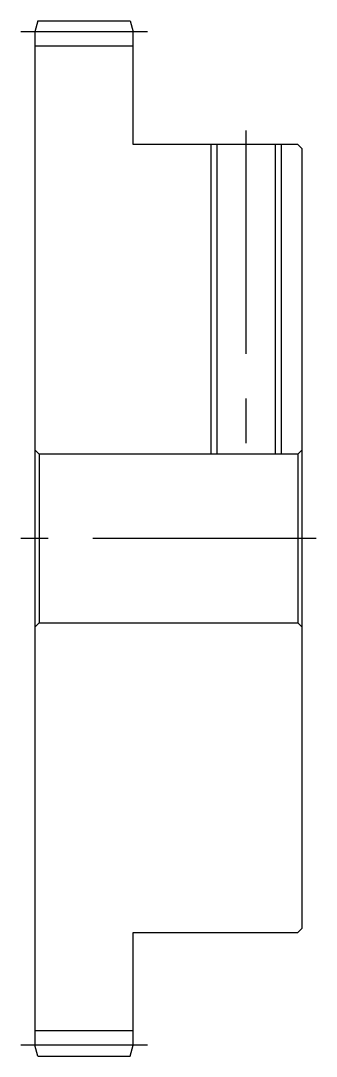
# Model space of a CAD drawing. Extents: x -1 to 114, y -8 to 85.
# Drawn here: x 92.6 to 113.6, y 10 to 83.6 of the extents above; entities that cross this region are included whole.
import ezdxf

# ---------------------------------------------------------------- set-up
doc = ezdxf.new("R2010")
doc.units = 0
doc.header["$LTSCALE"] = 0.5
doc.linetypes.add('CENTER', pattern=[50.8, 31.75, -6.35, 6.35, -6.35])
for name, color, linetype in [('MSM_CENTER', 1, 'CENTER'), ('MSM_CONTINUOUS', 7, 'CONTINUOUS'), ('MSM_NARROW', 5, 'CONTINUOUS')]:
    doc.layers.add(name, color=color, linetype=linetype)

msp = doc.modelspace()

# ---------------------------------------------------------------- linework, layer by layer
at = {"layer": 'MSM_CENTER'}
for p, q in [((101.6, 82.8), (92.6, 82.8)), ((108.6, 75.8), (108.6, 51.8)), ((113.6, 46.8), (92.6, 46.8)), ((101.6, 10.8), (92.6, 10.8))]:
    msp.add_line(p, q, dxfattribs=at)
at = {"layer": 'MSM_CONTINUOUS'}
for p, q in [((93.814, 83.6), (93.6, 82.8)), ((93.814, 83.6), (100.386, 83.6)), ((100.386, 83.6), (100.6, 82.8)), ((93.6, 82.8), (93.6, 10.8)), ((100.6, 74.8), (100.6, 82.8)), ((100.6, 81.8), (93.6, 81.8)), ((112.3, 74.8), (100.6, 74.8)), ((106.533, 74.8), (106.533, 52.8)), ((110.667, 74.8), (110.667, 52.8)), ((112.6, 74.5), (112.3, 74.8)), ((112.6, 19.1), (112.6, 74.5)), ((93.6, 53.1), (93.9, 52.8)), ((112.3, 52.8), (112.6, 53.1)), ((93.9, 52.8), (93.9, 40.8)), ((112.3, 52.8), (93.9, 52.8)), ((112.3, 52.8), (112.3, 40.8)), ((93.9, 40.8), (93.6, 40.5)), ((93.9, 40.8), (112.3, 40.8)), ((112.6, 40.5), (112.3, 40.8)), ((100.6, 10.8), (100.6, 18.8)), ((100.6, 18.8), (112.3, 18.8)), ((112.3, 18.8), (112.6, 19.1)), ((100.6, 11.8), (93.6, 11.8)), ((93.814, 10), (93.6, 10.8)), ((100.386, 10), (100.6, 10.8)), ((93.814, 10), (100.386, 10))]:
    msp.add_line(p, q, dxfattribs=at)
at = {"layer": 'MSM_NARROW'}
for p, q in [((106.1, 74.8), (106.1, 52.8)), ((111.1, 74.8), (111.1, 52.8))]:
    msp.add_line(p, q, dxfattribs=at)

doc.saveas('drawing.dxf')
